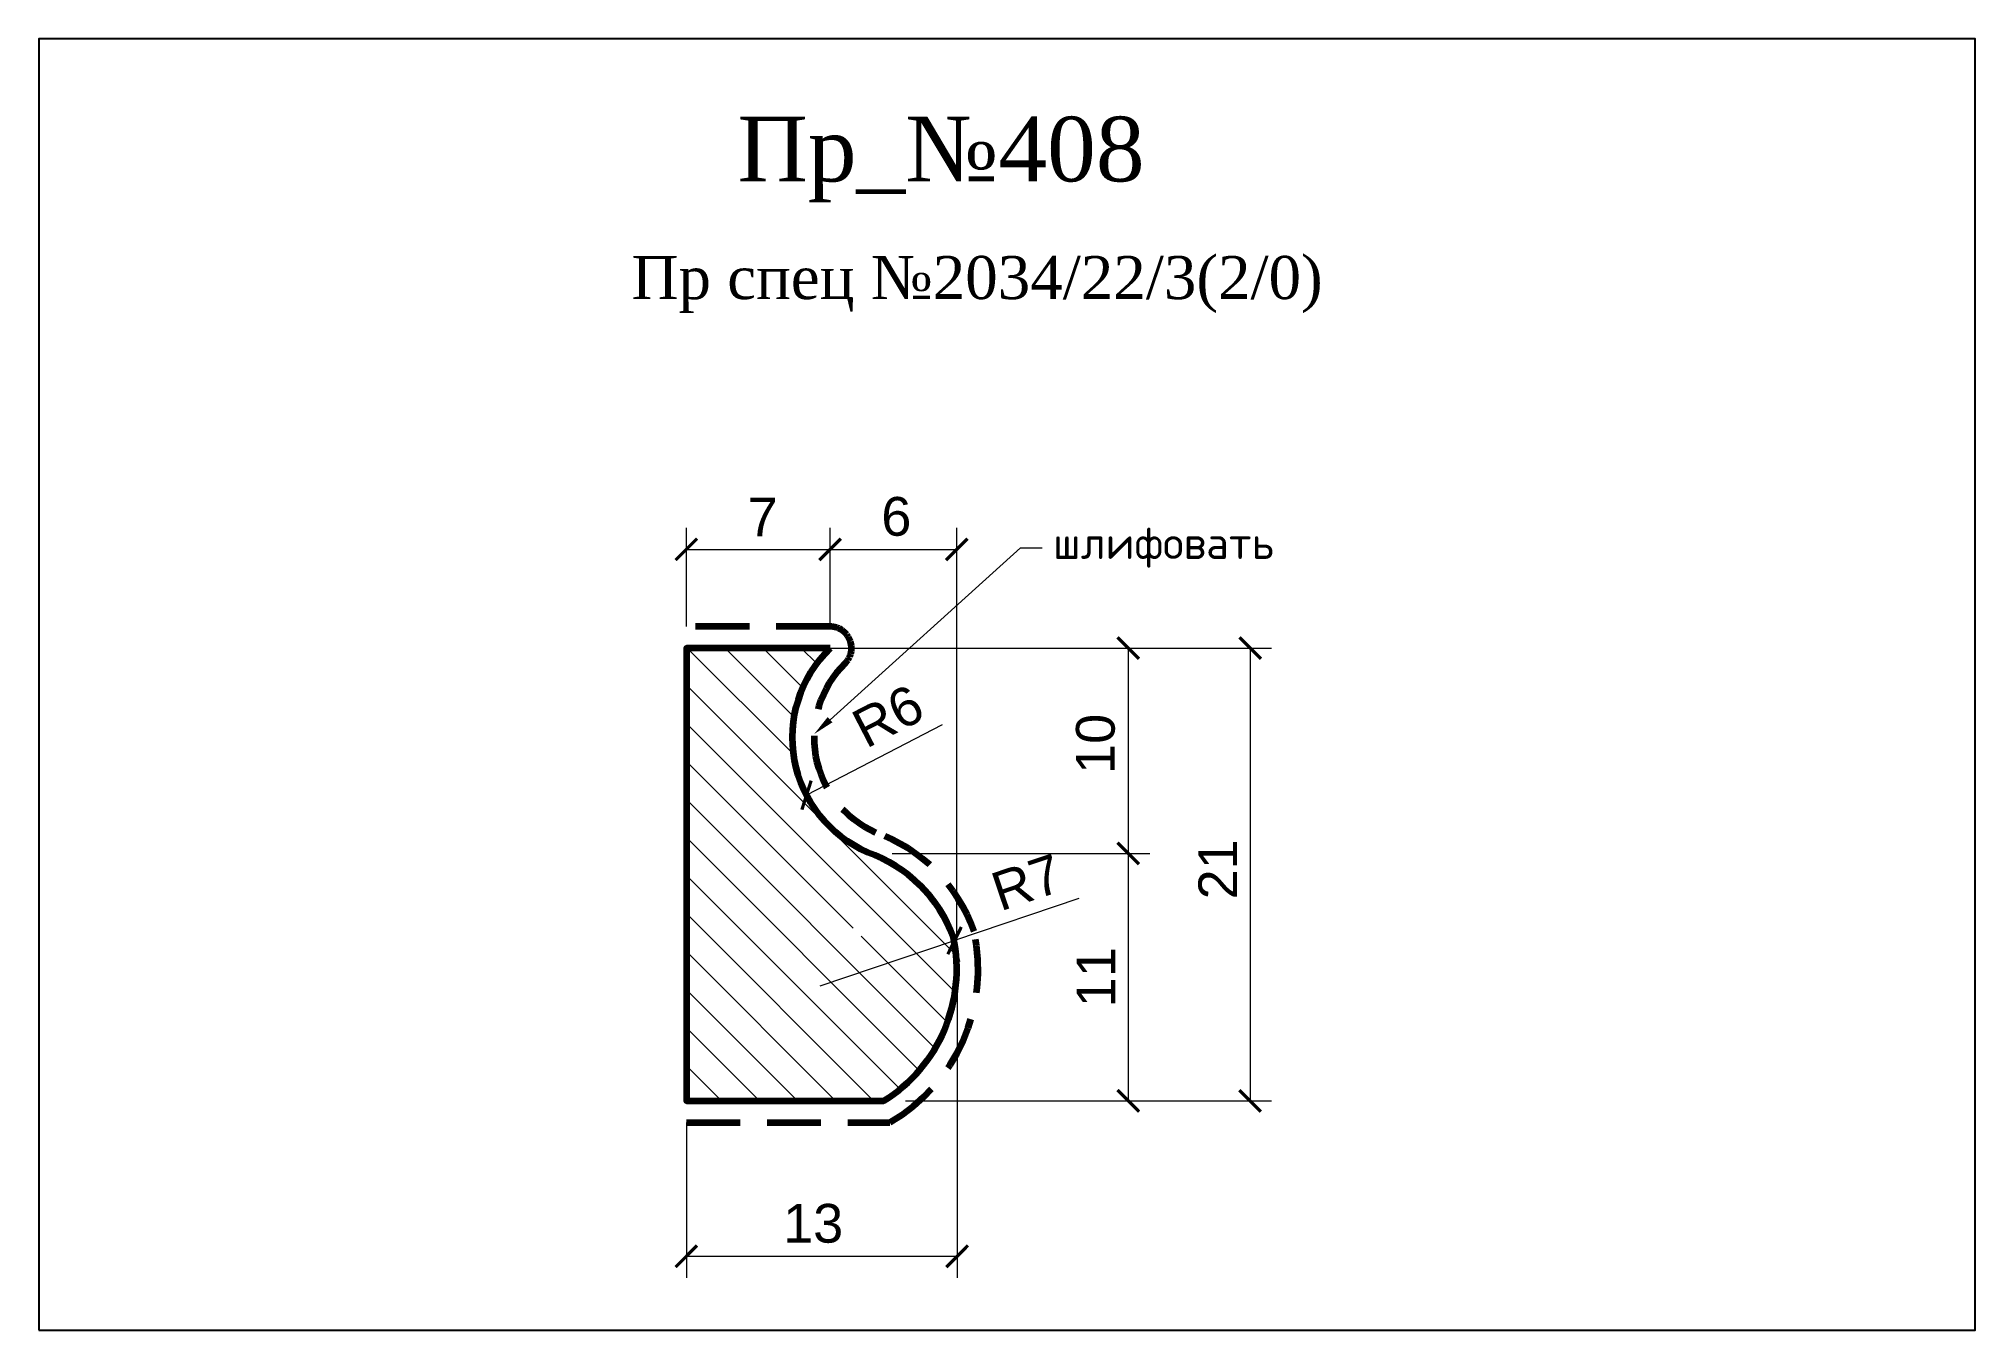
# Model space of a CAD drawing. Header units: inches. Extents: x 16.4 to 106.4, y -1000.8 to -940.8.
import ezdxf
from ezdxf import colors
from ezdxf.entities.mleader import LeaderData, LeaderLine
from ezdxf.math import Vec2, Vec3

# ---------------------------------------------------------------- set-up
doc = ezdxf.new("R2010")
doc.units = ezdxf.units.IN
doc.header["$MEASUREMENT"] = 0
doc.linetypes.add('HIDDEN', pattern=[0.375, 0.25, -0.125])
doc.layers.add('Outside panel', color=7, linetype='Continuous', lineweight=18, true_color=0x7f5e57)
for name, color, linetype, lineweight in [('линия 15', 7, 'Continuous', 15), ('линия 50', 1, 'Continuous', 140), ('служебный слой РАЗМЕРЫ', 7, 'Continuous', 9)]:
    doc.layers.add(name, color=color, linetype=linetype, lineweight=lineweight)
doc.layers.add('размеры в модели', color=7, linetype='Continuous')
doc.styles.add('ELECT', font='times.ttf')
doc.styles.get("Standard").update_dxf_attribs({"font": 'arial.ttf'})
doc.styles.add('ЕСКД профили текст', font='isocpeur.ttf')
doc.dimstyles.new('M_1', dxfattribs={"dimtxt": 1.8, "dimasz": 1, "dimexe": 1, "dimexo": 1, "dimgap": 0.6, "dimtad": 1, "dimdec": 0, "dimdsep": 46, "dimtxsty": 'Standard', "dimblk": 'ARCHTICK', "dimcen": -5, "dimclrd": 7, "dimclre": 7, "dimclrt": 7, "dimadec": 0, "dimazin": 0, "dimtfac": 1, "dimtdec": 0, "dimtmove": 0, "dimatfit": 3, "dimfxl": 1, "dimtolj": 1, "dimtzin": 0, "dimlwd": 5, "dimlwe": 5, "dimarcsym": 0})

# ---------------------------------------------------------------- blocks, each defined once
blk = doc.blocks.new('_ArchTick')
at = {"color": 0, "linetype": 'ByBlock', "const_width": 0.15}
blk.add_lwpolyline([(-0.5, -0.5), (0.5, 0.5)], dxfattribs=at)
blk = doc.blocks.new('*D9')
at = {"layer": 'Defpoints', "color": 0, "ltscale": 1000, "transparency": 16777216}
for p in [(59.106, -964.477), (53.22, -969.062), (59.106, -983.995)]:
    blk.add_point(p, dxfattribs=at)
at = {"layer": 'линия 15', "color": 7, "lineweight": 5, "ltscale": 1000, "transparency": 16777216}
for p, q in [((53.22, -968.062), (53.22, -963.477)), ((59.106, -982.995), (59.106, -963.477)), ((53.22, -964.477), (59.106, -964.477))]:
    blk.add_line(p, q, dxfattribs=at)
at = {"layer": 'линия 15', "color": 7, "lineweight": 5, "ltscale": 1000, "transparency": 16777216, "rotation": 180}
blk.add_blockref('_ArchTick', (53.22, -964.477), dxfattribs=at)
at = {"layer": 'линия 15', "color": 7, "lineweight": 5, "ltscale": 1000, "transparency": 16777216}
blk.add_blockref('_ArchTick', (59.106, -964.477), dxfattribs=at)
at = {"layer": 'линия 15', "color": 7, "ltscale": 1000, "transparency": 16777216, "insert": (56.3, -962.958), "char_height": 1.8, "attachment_point": 5}
blk.add_mtext('\\A1;6', dxfattribs=at)
blk = doc.blocks.new('*D8')
at = {"layer": 'Defpoints', "color": 0, "ltscale": 1000, "transparency": 16777216}
for p in [(46.541, -969.062), (55.723, -990.1), (72.743, -990.1)]:
    blk.add_point(p, dxfattribs=at)
at = {"layer": 'размеры в модели', "color": 7, "lineweight": 5, "ltscale": 1000, "transparency": 16777216}
for p, q in [((47.541, -969.062), (73.743, -969.062)), ((72.743, -969.062), (72.743, -990.1)), ((56.723, -990.1), (73.743, -990.1))]:
    blk.add_line(p, q, dxfattribs=at)
for p, rotation in [((72.743, -969.062), 90), ((72.743, -990.1), 270)]:
    blk.add_blockref('_ArchTick', p, dxfattribs=dict(at, rotation=rotation))
at = {"layer": 'размеры в модели', "color": 7, "ltscale": 1000, "transparency": 16777216, "insert": (71.239, -979.342), "char_height": 1.8, "attachment_point": 5, "rotation": 90}
blk.add_mtext('\\A1;21', dxfattribs=at)
blk = doc.blocks.new('*D7')
at = {"layer": 'Defpoints', "color": 0, "ltscale": 1000, "transparency": 16777216}
for p in [(59.125, -983.056), (46.541, -990.1), (59.125, -997.318)]:
    blk.add_point(p, dxfattribs=at)
at = {"layer": 'размеры в модели', "color": 7, "lineweight": 5, "ltscale": 1000, "transparency": 16777216}
for p, q in [((59.125, -984.056), (59.125, -998.318)), ((46.541, -991.1), (46.541, -998.318)), ((46.541, -997.318), (59.125, -997.318))]:
    blk.add_line(p, q, dxfattribs=at)
at = {"layer": 'размеры в модели', "color": 7, "lineweight": 5, "ltscale": 1000, "transparency": 16777216, "rotation": 180}
blk.add_blockref('_ArchTick', (46.541, -997.318), dxfattribs=at)
at = {"layer": 'размеры в модели', "color": 7, "lineweight": 5, "ltscale": 1000, "transparency": 16777216}
blk.add_blockref('_ArchTick', (59.125, -997.318), dxfattribs=at)
at = {"layer": 'размеры в модели', "color": 7, "ltscale": 1000, "transparency": 16777216, "insert": (52.434, -995.799), "char_height": 1.8, "attachment_point": 5}
blk.add_mtext('\\A1;13', dxfattribs=at)
blk = doc.blocks.new('*D6')
at = {"layer": 'Defpoints', "color": 0, "ltscale": 1000, "transparency": 16777216}
for p in [(53.22, -964.477), (46.541, -969.062), (53.22, -969.062)]:
    blk.add_point(p, dxfattribs=at)
at = {"layer": 'размеры в модели', "color": 7, "lineweight": 5, "ltscale": 1000, "transparency": 16777216}
for p, q in [((46.541, -968.062), (46.541, -963.477)), ((53.22, -968.062), (53.22, -963.477)), ((46.541, -964.477), (53.22, -964.477))]:
    blk.add_line(p, q, dxfattribs=at)
at = {"layer": 'размеры в модели', "color": 7, "lineweight": 5, "ltscale": 1000, "transparency": 16777216, "rotation": 180}
blk.add_blockref('_ArchTick', (46.541, -964.477), dxfattribs=at)
at = {"layer": 'размеры в модели', "color": 7, "lineweight": 5, "ltscale": 1000, "transparency": 16777216}
blk.add_blockref('_ArchTick', (53.22, -964.477), dxfattribs=at)
at = {"layer": 'размеры в модели', "color": 7, "ltscale": 1000, "transparency": 16777216, "insert": (50.092, -962.977), "char_height": 1.8, "attachment_point": 5}
blk.add_mtext('\\A1;7', dxfattribs=at)
blk = doc.blocks.new('*D5')
at = {"layer": 'Defpoints', "color": 0, "ltscale": 1000, "transparency": 16777216}
for p in [(55.104, -978.606), (58.893, -990.1), (67.08, -990.1)]:
    blk.add_point(p, dxfattribs=at)
at = {"layer": 'размеры в модели', "color": 7, "lineweight": 5, "ltscale": 1000, "transparency": 16777216}
for p, q in [((56.104, -978.606), (68.08, -978.606)), ((67.08, -978.606), (67.08, -990.1)), ((59.893, -990.1), (68.08, -990.1))]:
    blk.add_line(p, q, dxfattribs=at)
for p, rotation in [((67.08, -978.606), 90), ((67.08, -990.1), 270)]:
    blk.add_blockref('_ArchTick', p, dxfattribs=dict(at, rotation=rotation))
at = {"layer": 'размеры в модели', "color": 7, "ltscale": 1000, "transparency": 16777216, "insert": (65.576, -984.353), "char_height": 1.8, "attachment_point": 5, "rotation": 90}
blk.add_mtext('\\A1;11', dxfattribs=at)
blk = doc.blocks.new('*D4')
at = {"layer": 'Defpoints', "color": 0, "ltscale": 1000, "transparency": 16777216}
for p in [(53.266, -969.062), (55.104, -978.606), (67.08, -978.606)]:
    blk.add_point(p, dxfattribs=at)
at = {"layer": 'размеры в модели', "color": 7, "lineweight": 5, "ltscale": 1000, "transparency": 16777216}
for p, q in [((54.266, -969.062), (68.08, -969.062)), ((67.08, -969.062), (67.08, -978.606)), ((56.104, -978.606), (68.08, -978.606))]:
    blk.add_line(p, q, dxfattribs=at)
for p, rotation in [((67.08, -969.062), 90), ((67.08, -978.606), 270)]:
    blk.add_blockref('_ArchTick', p, dxfattribs=dict(at, rotation=rotation))
at = {"layer": 'размеры в модели', "color": 7, "ltscale": 1000, "transparency": 16777216, "insert": (65.561, -973.514), "char_height": 1.8, "attachment_point": 5, "rotation": 90}
blk.add_mtext('\\A1;10', dxfattribs=at)
blk = doc.blocks.new('*D3')
at = {"layer": 'Defpoints', "color": 0, "ltscale": 1000, "transparency": 16777216}
for p in [(59.004, -982.655), (52.766, -984.76)]:
    blk.add_point(p, dxfattribs=at)
at = {"layer": 'размеры в модели', "color": 7, "lineweight": 5, "ltscale": 1000, "transparency": 16777216}
for p in [(64.786, -980.704), (52.766, -984.76)]:
    blk.add_line(p, (59.004, -982.655), dxfattribs=at)
blk.add_arc((52.766, -984.76), 6.583, 9.94203, 20.05428, dxfattribs=at)
at = {"layer": 'размеры в модели', "color": 7, "lineweight": 5, "ltscale": 1000, "transparency": 16777216, "rotation": 198.6460962998654}
blk.add_blockref('_ArchTick', (59.004, -982.655), dxfattribs=at)
at = {"layer": 'размеры в модели', "color": 7, "ltscale": 1000, "transparency": 16777216, "insert": (62.363, -979.939), "char_height": 1.8, "attachment_point": 5, "rotation": 18.6461}
blk.add_mtext('\\A1;R7', dxfattribs=at)
blk = doc.blocks.new('*D2')
at = {"layer": 'Defpoints', "color": 0, "ltscale": 1000, "transparency": 16777216}
for p in [(57.299, -973.219), (52.126, -975.895)]:
    blk.add_point(p, dxfattribs=at)
at = {"layer": 'размеры в модели', "color": 7, "lineweight": 5, "ltscale": 1000, "transparency": 16777216}
blk.add_line((58.431, -972.634), (52.126, -975.895), dxfattribs=at)
at = {"layer": 'размеры в модели', "color": 7, "lineweight": 5, "ltscale": 1000, "transparency": 16777216, "rotation": 207.3453909264854}
blk.add_blockref('_ArchTick', (52.126, -975.895), dxfattribs=at)
at = {"layer": 'размеры в модели', "color": 7, "ltscale": 1000, "transparency": 16777216, "insert": (55.912, -972.227), "char_height": 1.8, "attachment_point": 5, "rotation": 27.34539}
blk.add_mtext('\\A1;R6', dxfattribs=at)

msp = doc.modelspace()

# ---------------------------------------------------------------- hatches: boundary and pattern name
at = {"layer": 'Outside panel', "ltscale": 1000}
h = msp.add_hatch(dxfattribs=at)
h.set_pattern_fill('ANSI31', color=256, scale=10, angle=90)
h.set_pattern_definition([(135, (-306030.2943, 93309.8835), (-0.8838834765, -0.8838834765), [])])
h.paths.add_polyline_path([(53.22, -969.062), (46.541, -969.062), (46.541, -990.1), (55.723, -990.1, 0.2669), (59.103, -983.77), (54.894, -982.247, -1), (54.306, -982.035, -1), (54.894, -982.247), (59.103, -983.77, 0.044408), (58.95, -982.503, 0.223867), (54.961, -978.554, -0.531016)])

# ---------------------------------------------------------------- linework, layer by layer
at = {"color": 6, "ltscale": 1000}
msp.add_lwpolyline([(16.443, -1000.755), (106.443, -1000.755), (106.443, -940.755), (16.443, -940.755)], close=True, dxfattribs=at)
at = {"layer": 'линия 50', "color": 1, "linetype": 'HIDDEN', "ltscale": 10, "true_color": 0xff0909}
msp.add_lwpolyline([(46.541, -991.1), (56, -991.1, 0.327351), (59.913, -982.226, 0.224949), (55.331, -977.624, -0.528783), (53.92, -969.776, 0.671631), (53.22, -968.062), (46.541, -968.062)], format="xyb", dxfattribs=at)
at = {"layer": 'линия 50', "color": 7}
msp.add_lwpolyline([(53.22, -969.062), (46.541, -969.062), (46.541, -990.1), (55.723, -990.1, 0.315042), (58.95, -982.503, 0.223867), (54.961, -978.554, -0.531016)], format="xyb", close=True, dxfattribs=at)

# ---------------------------------------------------------------- texts
at = {"color": 5, "ltscale": 1000, "style": 'ELECT'}
msp.add_text('Пр_№408', height=3, dxfattribs=at).set_placement((48.915, -947.382, 6217.217))
at = {"color": 7, "ltscale": 1000, "style": 'ELECT'}
msp.add_text('Пр спец №2034/22/3(2/0) ', height=2, dxfattribs=at).set_placement((43.993, -952.849))

# ---------------------------------------------------------------- dimensions: what is measured, and where the dimension line sits
at = {"layer": 'линия 15', "color": 7, "ltscale": 1000}
dim = msp.add_linear_dim(base=(59.106, -964.477), p1=(53.22, -969.062), p2=(59.106, -983.995), dimstyle='M_1', dxfattribs=at)
dim.commit()
dim.dimension.update_dxf_attribs({"geometry": '*D9', "text_midpoint": (56.3, -964.477), "dimtype": 128})
at = {"layer": 'размеры в модели', "color": 5, "ltscale": 1000}
for base, p1, p2, picture, middle in [((53.22, -964.477), (46.541, -969.062), (53.22, -969.062), '*D6', (50.092, -964.477)), ((59.125, -997.318), (46.541, -990.1), (59.125, -983.056), '*D7', (52.434, -997.318))]:
    dim = msp.add_linear_dim(base=base, p1=p1, p2=p2, dimstyle='M_1', dxfattribs=at)
    dim.commit()
    dim.dimension.update_dxf_attribs({"geometry": picture, "text_midpoint": middle, "dimtype": 128})
for base, p1, p2, picture, middle in [((72.743, -990.1), (46.541, -969.062), (55.723, -990.1), '*D8', (72.743, -979.342)), ((67.08, -978.606), (53.266, -969.062), (55.104, -978.606), '*D4', (67.08, -973.514))]:
    dim = msp.add_linear_dim(base=base, p1=p1, p2=p2, angle=90, dimstyle='M_1', dxfattribs=at)
    dim.commit()
    dim.dimension.update_dxf_attribs({"geometry": picture, "text_midpoint": middle, "dimtype": 128})
dim = msp.add_radius_dim(center=(57.299, -973.219), mpoint=(52.126, -975.895), dimstyle='M_1', dxfattribs=at)
dim.commit()
dim.dimension.update_dxf_attribs({"geometry": '*D2', "text_midpoint": (56.61, -973.576), "dimtype": 132})
dim = msp.add_linear_dim(base=(67.08, -990.1), p1=(55.104, -978.606), p2=(58.893, -990.1), angle=90, dimstyle='M_1', dxfattribs=at)
dim.commit()
dim.dimension.update_dxf_attribs({"geometry": '*D5', "text_midpoint": (65.576, -984.353)})
dim = msp.add_radius_dim(center=(52.766, -984.76), mpoint=(59.004, -982.655), dimstyle='M_1', dxfattribs=at)
dim.commit()
dim.dimension.update_dxf_attribs({"geometry": '*D3', "text_midpoint": (62.363, -979.939)})

# ---------------------------------------------------------------- leaders
at = {"layer": 'служебный слой РАЗМЕРЫ'}
ml = msp.add_multileader_mtext('Standard', dxfattribs=at)
ml.set_content('\\A1;шлифовать', color=256, style='ЕСКД профили текст')
ml.set_leader_properties(color=256, linetype='ByLayer', lineweight=-1)
ml.build(insert=Vec2(0, 0))
ml.multileader.update_dxf_attribs({"dogleg_length": 1, "arrow_head_size": 1})
ctx = ml.context
ctx.base_point, ctx.char_height, ctx.arrow_head_size, ctx.landing_gap_size, ctx.plane_origin = Vec3(63.078, -964.399), 1.5, 1, 0.5, Vec3(76.553, -938.23)
notes = []
notes.append((ctx, [(1, (1, 1, 0), (62.078, -964.399), (1, 0), 1, [(0, [(52.477, -973.061)], 0, [])])]))
ctx.mtext.insert, ctx.mtext.flow_direction = Vec3(63.578, -963.424), 5
for ctx, leaders in notes:
    for number, flags, end, landing, length, lines in leaders:
        leader = LeaderData()
        leader.index, (leader.has_last_leader_line, leader.has_dogleg_vector, leader.attachment_direction) = number, flags
        leader.last_leader_point, leader.dogleg_vector, leader.dogleg_length = Vec3(end), Vec3(landing), length
        for number, points, colour, breaks in lines:
            line = LeaderLine()
            line.index, line.vertices, line.color, line.breaks = number, Vec3.list(points), colors.encode_raw_color(colour), breaks
            leader.lines.append(line)
        ctx.leaders.append(leader)

doc.saveas('drawing.dxf')
